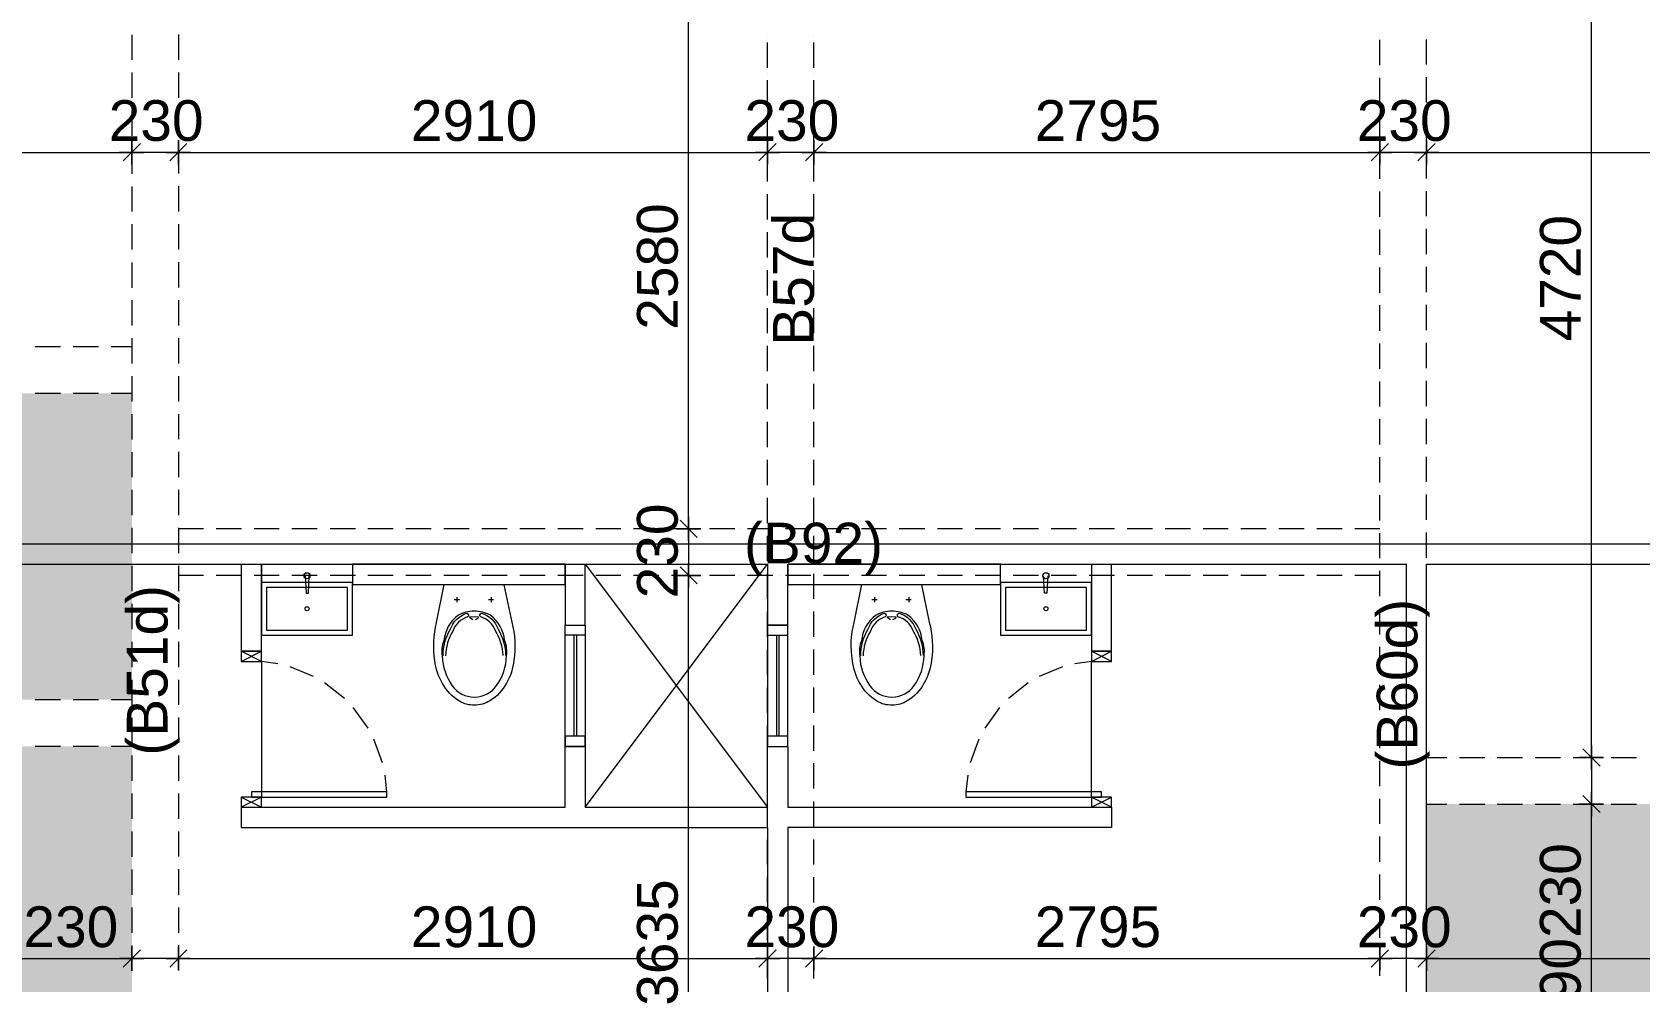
# Model space of a CAD drawing. Header units: millimetres. Extents: x -1303 to 98744, y -1303 to 90097.
# Drawn here: x 12321 to 20263, y 31234 to 35927 of the extents above; entities that cross this region are included whole.
import ezdxf

# ---------------------------------------------------------------- set-up
doc = ezdxf.new("R2010")
doc.units = ezdxf.units.MM
doc.layers.add('PDF_Geometry', color=7, linetype='Continuous')
doc.layers.add('PDF_Text', color=7, linetype='Continuous')
doc.layers.add('PDF_Solid Fills', color=192, linetype='Continuous', true_color=0xc2c0c0c0)
doc.styles.add('PDF ArialMT', font='arial.ttf')

msp = doc.modelspace()

# ---------------------------------------------------------------- hatches: boundary and pattern name
at = {"layer": 'PDF_Solid Fills', "true_color": 0x0000b2}
h = msp.add_hatch(color=33, dxfattribs=at)
h.paths.add_polyline_path([(22404.2843, 31942.72087), (22404.2843, 32112.74047), (19209.26177, 32112.74047), (19209.26177, 30922.67974), (22404.2843, 30922.67974), (22404.2843, 31642.7072), (21409.2932, 31642.7072), (21409.2932, 31942.72087)], flags=0)
h.paths.add_polyline_path([(11529.29261, 29607.70354), (11529.29261, 32397.68983), (12814.30857, 32397.68983), (12814.30857, 29607.70354)], flags=0)
h.paths.add_polyline_path([(12814.30857, 32627.71257), (12814.30857, 34142.75024), (8234.23832, 34142.75024), (8234.23832, 32627.71257)], flags=0)
h.paths.add_polyline_path([(12814.30857, 22167.74491), (12814.30857, 24957.72913), (11529.29261, 24957.72913), (11529.29261, 22167.74491)], flags=0)
h.paths.add_polyline_path([(8234.23832, 21937.72009), (8234.23832, 20422.68242), (12814.30857, 20422.68242), (12814.30857, 21937.72009)], flags=0)
h.paths.add_polyline_path([(21869.25605, 23642.75499), (21869.25605, 22452.69219), (19209.26177, 22452.69219), (19209.26177, 23642.75499)], flags=0)
h.paths.add_polyline_path([(23229.25373, 22452.69219), (23229.25373, 23642.75499), (25959.23687, 23642.75499), (25959.23687, 22452.69219)], flags=0)
h.paths.add_polyline_path([(32354.27376, 21952.6997), (32354.27376, 20422.68242), (36934.25928, 20422.68242), (36934.25928, 21952.6997)], flags=0)
h.paths.add_polyline_path([(33639.29074, 24957.72913), (33639.29074, 22182.72451), (32354.27376, 22182.72451), (32354.27376, 24957.72913)], flags=0)
h.paths.add_polyline_path([(26964.2984, 30922.67974), (26964.2984, 32112.74047), (30159.32092, 32112.74047), (30159.32092, 30922.67974)], flags=0)
h.paths.add_polyline_path([(28349.2614, 32342.68057), (28349.2614, 33242.7154), (27564.23691, 33242.7154), (27564.23691, 32342.68057)], flags=0)
h.paths.add_polyline_path([(40634.2682, 32627.71257), (40634.2682, 34142.75024), (36554.27309, 34142.75024), (36554.27309, 32627.71257)], flags=0)
h.paths.add_polyline_path([(36554.27309, 29607.70354), (36554.27309, 32397.68983), (37839.28802, 32397.68983), (37839.28802, 29607.70354)], flags=0)
h.paths.add_polyline_path([(41994.26382, 34142.75024), (41994.26382, 32627.71257), (46074.25892, 32627.71257), (46074.25892, 34142.75024)], flags=0)
h.paths.add_polyline_path([(46074.25892, 32397.68983), (46074.25892, 29607.70354), (44789.244, 29607.70354), (44789.244, 32397.68983)], flags=0)
h.paths.add_polyline_path([(45694.27273, 20422.68242), (45694.27273, 21952.6997), (50274.26033, 21952.6997), (50274.26033, 20422.68242)], flags=0)
h.paths.add_polyline_path([(48989.24127, 22182.72451), (48989.24127, 24957.72913), (50274.26033, 24957.72913), (50274.26033, 22182.72451)], flags=0)
h.paths.add_polyline_path([(52469.2958, 32112.74047), (52469.2958, 30922.67974), (55664.23361, 30922.67974), (55664.23361, 32112.74047)], flags=0)
h.paths.add_polyline_path([(55064.29717, 32342.68057), (55064.29717, 33242.7154), (54439.30655, 33242.7154), (54439.30655, 32342.68057)], flags=0)
h.paths.add_polyline_path([(63419.27024, 30922.67974), (63419.27024, 32112.74047), (60524.25933, 32112.74047), (60524.25933, 31222.69135), (60224.24978, 31222.69135), (60224.24978, 30922.67974)], flags=0)
h.paths.add_polyline_path([(60819.28118, 23642.75499), (60819.28118, 22452.69219), (63419.27024, 22452.69219), (63419.27024, 23642.75499)], flags=0)
h.paths.add_polyline_path([(56669.29721, 23642.75499), (56669.29721, 22452.69219), (59359.2507, 22452.69219), (59359.2507, 23642.75499)], flags=0)
h.paths.add_polyline_path([(71099.24354, 29607.70354), (71099.24354, 32397.68983), (69814.31126, 32397.68983), (69814.31126, 29607.70354)], flags=0)
h.paths.add_polyline_path([(71099.24354, 22167.74491), (71099.24354, 24957.72913), (69814.31126, 24957.72913), (69814.31126, 22167.74491)], flags=0)
h.paths.add_polyline_path([(69814.31126, 21937.72009), (69814.31126, 20422.68242), (74394.29472, 20422.68242), (74394.29472, 21937.72009)], flags=0)
h.paths.add_polyline_path([(69814.31126, 34142.75024), (69814.31126, 32627.71257), (74394.29472, 32627.71257), (74394.29472, 34142.75024)], flags=0)

# ---------------------------------------------------------------- linework, layer by layer
at = {"layer": 'PDF_Geometry', "color": 122, "lineweight": 0, "true_color": 0x00b88a}
for points in [[(20023.99135, 32382.45608), (20023.99135, 32362.14373), (20023.99135, 37042.16206), (20023.99135, 37022.6989)], [(15564.01004, 33512.25953), (15564.01004, 33491.94924), (15564.01004, 36032.53228), (15564.01004, 36012.22199)], [(8274.01384, 35332.64361), (8253.70251, 35332.64361), (12794.08196, 35332.64361), (12773.77168, 35332.64361)], [(13043.73936, 35332.64361), (12813.54719, 35332.64361)], [(13083.5159, 35332.64361), (13064.05068, 35332.64361), (15933.8411, 35332.64361), (15913.53081, 35332.64361)], [(16183.49849, 35332.64361), (15954.15242, 35332.64361)], [(16224.12113, 35332.64361), (16203.81085, 35332.64361), (18958.50518, 35332.64361), (18939.03995, 35332.64361)], [(19209.00763, 35332.64361), (18978.81546, 35332.64361)], [(19248.78314, 35332.64361), (19228.47286, 35332.64361), (22383.46574, 35332.64361), (22364.00051, 35332.64361)], [(15564.01004, 33472.48608), (15564.01004, 33242.29184)], [(15564.01004, 29647.22698), (15564.01004, 29626.91462), (15564.01004, 33221.98156), (15564.01004, 33202.51633)], [(20023.99135, 32342.68057), (20023.99135, 32112.48633)], [(20023.99135, 30962.37054), (20023.99135, 30942.06026), (20023.99135, 32092.17605), (20023.99135, 32072.71082)], [(19021.13028, 31392.28945), (18936.50065, 31306.8127), (19021.13028, 31391.44233)], [(18978.81546, 31289.88678), (18978.81546, 31409.21538), (18978.81546, 31289.04172)], [(11568.64559, 31349.12752), (11549.18037, 31349.12752), (12794.08196, 31349.12752), (12773.77168, 31349.12752)], [(13043.73936, 31349.12752), (12813.54719, 31349.12752)], [(13083.5159, 31349.12752), (13064.05068, 31349.12752), (15933.8411, 31349.12752), (15913.53081, 31349.12752)], [(16183.49849, 31349.12752), (15954.15242, 31349.12752)], [(16224.12113, 31349.12752), (16203.81085, 31349.12752), (18958.50518, 31349.12752), (18939.03995, 31349.12752)], [(19209.00763, 31349.12752), (18978.81546, 31349.12752)], [(19248.78314, 31349.12752), (19228.47286, 31349.12752), (22383.46574, 31349.12752), (22364.00051, 31349.12752)]]:
    msp.add_lwpolyline(points, dxfattribs=at)
at = {"layer": 'PDF_Geometry', "color": 157, "lineweight": 0, "true_color": 0x3f5f7f}
for points in [[(12813.54719, 35914.0508), (12813.54719, 35789.64359)], [(13043.73936, 35914.89792), (13043.73936, 35789.64359)], [(15954.15242, 35750.71314), (15954.15242, 35875.96747)], [(16183.49849, 35750.71314), (16183.49849, 35875.96747)], [(18978.81546, 35764.2547), (18978.81546, 35888.66191)], [(19209.00763, 35766.79607), (19209.00763, 35891.19914)], [(12813.54719, 35727.0185), (12813.54719, 35601.7683)], [(13043.73936, 35727.0185), (13043.73936, 35602.61129)], [(15954.15242, 35563.68497), (15954.15242, 35688.93516)], [(16183.49849, 35563.68497), (16183.49849, 35688.93516)], [(18978.81546, 35576.37941), (18978.81546, 35701.62961)], [(19209.00763, 35578.91665), (19209.00763, 35704.16685)], [(12813.54719, 35539.13907), (12813.54719, 35414.736)], [(13043.73936, 35539.98619), (13043.73936, 35414.736)], [(15954.15242, 35375.80555), (15954.15242, 35501.05574)], [(16183.49849, 35375.80555), (16183.49849, 35501.05574)], [(18978.81546, 35389.34712), (18978.81546, 35513.75019)], [(19209.00763, 35391.88435), (19209.00763, 35516.29156)], [(12813.54719, 35352.1109), (12813.54719, 35226.85657)], [(13043.73936, 35352.1109), (13043.73936, 35227.7037)], [(15954.15242, 35188.77324), (15954.15242, 35313.18045)], [(16183.49849, 35188.77324), (16183.49849, 35313.18045)], [(18978.81546, 35201.46769), (18978.81546, 35326.72201)], [(19209.00763, 35204.00906), (19209.00763, 35329.25925)], [(12813.54719, 35164.23148), (12813.54719, 35039.82428)], [(13043.73936, 35165.07861), (13043.73936, 35039.82428)], [(15954.15242, 35000.89795), (15954.15242, 35126.14815)], [(16183.49849, 35000.89795), (16183.49849, 35126.14815)], [(18978.81546, 35014.43539), (18978.81546, 35138.84259)], [(19209.00763, 35016.97676), (19209.00763, 35141.37983)], [(12813.54719, 34977.19918), (12813.54719, 34851.94899)], [(13043.73936, 34977.19918), (13043.73936, 34851.94899)], [(18978.81546, 34826.5601), (18978.81546, 34951.81029)], [(19209.00763, 34829.09733), (19209.00763, 34954.35166)], [(15954.15242, 34813.86566), (15954.15242, 34938.26873)], [(16183.49849, 34813.86566), (16183.49849, 34938.26873)], [(12813.54719, 34789.32389), (12813.54719, 34664.06956)], [(13043.73936, 34790.16688), (13043.73936, 34664.91669)], [(15954.15242, 34625.98623), (15954.15242, 34751.24056)], [(16183.49849, 34625.98623), (16183.49849, 34751.24056)], [(18978.81546, 34638.68067), (18978.81546, 34763.935)], [(19209.00763, 34641.22204), (19209.00763, 34766.47224)], [(12813.54719, 34602.29159), (12813.54719, 34477.03727)], [(13043.73936, 34602.29159), (13043.73936, 34477.03727)], [(15954.15242, 34438.95393), (15954.15242, 34563.36113)], [(16183.49849, 34438.95393), (16183.49849, 34563.36113)], [(18978.81546, 34451.64838), (18978.81546, 34576.9027)], [(19209.00763, 34454.18975), (19209.00763, 34579.43993)], [(12813.54719, 34414.41216), (12813.54719, 34289.16197)], [(13043.73936, 34414.41216), (13043.73936, 34290.00909)], [(18978.81546, 34263.77309), (18978.81546, 34389.02328)], [(19209.00763, 34266.31032), (19209.00763, 34391.56464)], [(12461.48815, 34372.09735), (12336.2359, 34372.09735)], [(12648.51942, 34372.09735), (12524.11428, 34372.09735)], [(12813.54719, 34372.09735), (12711.14555, 34372.09735)], [(15954.15242, 34251.07864), (15954.15242, 34376.32883)], [(16183.49849, 34251.07864), (16183.49849, 34376.32883)], [(12813.54719, 34226.53687), (12813.54719, 34102.12967)], [(13043.73936, 34227.37987), (13043.73936, 34102.12967)], [(15954.15242, 34063.19921), (15954.15242, 34188.45354)], [(16183.49849, 34063.19921), (16183.49849, 34188.45354)], [(18978.81546, 34076.74078), (18978.81546, 34201.14798)], [(19209.00763, 34079.27802), (19209.00763, 34203.68522)], [(12461.48815, 34141.90725), (12336.2359, 34141.90725)], [(12648.51942, 34141.90725), (12524.11428, 34141.90725)], [(12813.54719, 34141.90725), (12711.14555, 34141.90725)], [(12813.54719, 34039.50458), (12813.54719, 33914.25025)], [(13043.73936, 34039.50458), (13043.73936, 33915.09737)], [(15954.15242, 33876.16692), (15954.15242, 34001.42125)], [(16183.49849, 33876.16692), (16183.49849, 34001.42125)], [(18978.81546, 33888.86136), (18978.81546, 34014.11569)], [(19209.00763, 33891.40273), (19209.00763, 34016.65292)], [(12813.54719, 33851.62515), (12813.54719, 33727.22208)], [(13043.73936, 33852.47227), (13043.73936, 33727.22208)], [(15954.15242, 33688.29163), (15954.15242, 33813.54182)], [(16183.49849, 33688.29163), (16183.49849, 33813.54182)], [(18978.81546, 33701.83319), (18978.81546, 33826.23626)], [(19209.00763, 33704.37043), (19209.00763, 33828.77763)], [(12813.54719, 33664.59285), (12813.54719, 33539.34266)], [(13043.73936, 33664.59285), (13043.73936, 33540.18978)], [(15954.15242, 33501.25933), (15954.15242, 33625.66653)], [(16183.49849, 33501.25933), (16183.49849, 33625.66653)], [(18978.81546, 33513.95377), (18978.81546, 33639.20397)], [(19209.00763, 33516.49101), (19209.00763, 33641.74533)], [(12813.54719, 33476.71756), (12813.54719, 33352.31035)], [(13043.73936, 33477.56468), (13043.73936, 33352.31035)], [(13167.29944, 33472.48608), (13043.73936, 33472.48608)], [(13355.1768, 33472.48608), (13229.92454, 33472.48608)], [(13542.20807, 33472.48608), (13417.80293, 33472.48608)], [(13730.08646, 33472.48608), (13604.8342, 33472.48608)], [(13917.96381, 33472.48608), (13792.71155, 33472.48608)], [(14104.99508, 33472.48608), (13979.74386, 33472.48608)], [(14292.87347, 33472.48608), (14167.62121, 33472.48608)], [(14479.90473, 33472.48608), (14355.49857, 33472.48608)], [(14667.7821, 33472.48608), (14542.53087, 33472.48608)], [(14854.81336, 33472.48608), (14730.40823, 33472.48608)], [(15042.69175, 33472.48608), (14917.4395, 33472.48608)], [(15229.72302, 33472.48608), (15105.31788, 33472.48608)], [(15417.60038, 33472.48608), (15292.34915, 33472.48608)], [(15605.47876, 33472.48608), (15480.22651, 33472.48608)], [(15792.51003, 33472.48608), (15667.25777, 33472.48608)], [(15980.38739, 33472.48608), (15855.13616, 33472.48608)], [(15954.15242, 33313.38197), (15954.15242, 33438.63423)], [(16167.41969, 33472.48608), (16043.01456, 33472.48608)], [(16183.49849, 33313.38197), (16183.49849, 33438.63423)], [(16355.29705, 33472.48608), (16230.04479, 33472.48608)], [(16542.32935, 33472.48608), (16417.92214, 33472.48608)], [(16730.20671, 33472.48608), (16604.95445, 33472.48608)], [(16917.23694, 33472.48608), (16792.8318, 33472.48608)], [(17105.11637, 33472.48608), (16979.86411, 33472.48608)], [(17292.99372, 33472.48608), (17167.74146, 33472.48608)], [(17480.02395, 33472.48608), (17354.77376, 33472.48608)], [(17667.90338, 33472.48608), (17542.65112, 33472.48608)], [(17854.93361, 33472.48608), (17729.68135, 33472.48608)], [(18042.81097, 33472.48608), (17917.56078, 33472.48608)], [(18229.84327, 33472.48608), (18105.43813, 33472.48608)], [(18417.72063, 33472.48608), (18292.46836, 33472.48608)], [(18604.75293, 33472.48608), (18480.34779, 33472.48608)], [(18792.63028, 33472.48608), (18667.37802, 33472.48608)], [(18978.81546, 33472.48608), (18855.25538, 33472.48608)], [(18978.81546, 33326.92147), (18978.81546, 33451.32868)], [(19209.00763, 33329.46077), (19209.00763, 33453.86591)], [(12813.54719, 33289.68526), (12813.54719, 33164.433)], [(13043.73936, 33289.68526), (13043.73936, 33164.433)], [(13167.29944, 33242.29184), (13043.73936, 33242.29184)], [(13355.1768, 33242.29184), (13229.92454, 33242.29184)], [(13542.20807, 33242.29184), (13417.80293, 33242.29184)], [(13730.08646, 33242.29184), (13604.8342, 33242.29184)], [(13917.96381, 33242.29184), (13792.71155, 33242.29184)], [(14104.99508, 33242.29184), (13979.74386, 33242.29184)], [(14292.87347, 33242.29184), (14167.62121, 33242.29184)], [(14479.90473, 33242.29184), (14355.49857, 33242.29184)], [(14667.7821, 33242.29184), (14542.53087, 33242.29184)], [(14854.81336, 33242.29184), (14730.40823, 33242.29184)], [(15042.69175, 33242.29184), (14917.4395, 33242.29184)], [(15229.72302, 33242.29184), (15105.31788, 33242.29184)], [(15417.60038, 33242.29184), (15292.34915, 33242.29184)], [(15605.47876, 33242.29184), (15480.22651, 33242.29184)], [(15792.51003, 33242.29184), (15667.25777, 33242.29184)], [(15980.38739, 33242.29184), (15855.13616, 33242.29184)], [(15954.15242, 33126.34967), (15954.15242, 33250.7548)], [(16167.41969, 33242.29184), (16043.01456, 33242.29184)], [(16183.49849, 33126.34967), (16183.49849, 33250.7548)], [(16355.29705, 33242.29184), (16230.04479, 33242.29184)], [(16542.32935, 33242.29184), (16417.92214, 33242.29184)], [(16730.20671, 33242.29184), (16604.95445, 33242.29184)], [(16917.23694, 33242.29184), (16792.8318, 33242.29184)], [(17105.11637, 33242.29184), (16979.86411, 33242.29184)], [(17292.99372, 33242.29184), (17167.74146, 33242.29184)], [(17480.02395, 33242.29184), (17354.77376, 33242.29184)], [(17667.90338, 33242.29184), (17542.65112, 33242.29184)], [(17854.93361, 33242.29184), (17729.68135, 33242.29184)], [(18042.81097, 33242.29184), (17917.56078, 33242.29184)], [(18229.84327, 33242.29184), (18105.43813, 33242.29184)], [(18417.72063, 33242.29184), (18292.46836, 33242.29184)], [(18604.75293, 33242.29184), (18480.34779, 33242.29184)], [(18792.63028, 33242.29184), (18667.37802, 33242.29184)], [(18978.81546, 33242.29184), (18855.25538, 33242.29184)], [(18978.81546, 33139.04411), (18978.81546, 33264.29637)], [(19209.00763, 33141.58341), (19209.00763, 33266.83568)], [(12813.54719, 33101.8079), (12813.54719, 32976.55564)], [(13043.73936, 33102.65296), (13043.73936, 32977.40277)], [(15954.15242, 32938.47231), (15954.15242, 33063.72457)], [(16183.49849, 32938.47231), (16183.49849, 33063.72457)], [(18978.81546, 32951.16675), (18978.81546, 33076.41902)], [(19209.00763, 32953.70606), (19209.00763, 33078.95832)], [(12813.54719, 32914.7756), (12813.54719, 32789.52334)], [(13043.73936, 32914.7756), (13043.73936, 32789.52334)], [(18978.81546, 32764.13445), (18978.81546, 32889.38671)], [(19209.00763, 32766.67375), (19209.00763, 32891.92602)], [(15954.15242, 32751.44001), (15954.15242, 32875.84722)], [(16183.49849, 32751.44001), (16183.49849, 32875.84722)], [(12813.54719, 32726.89825), (12813.54719, 32601.64598)], [(13043.73936, 32726.89825), (13043.73936, 32602.49311)], [(15954.15242, 32563.56265), (15954.15242, 32688.81491)], [(16183.49849, 32563.56265), (16183.49849, 32688.81491)], [(18978.81546, 32576.2571), (18978.81546, 32701.50936)], [(19209.00763, 32578.7964), (19209.00763, 32704.04866)], [(12461.48815, 32627.03487), (12336.2359, 32627.03487)], [(12648.51942, 32627.03487), (12524.11428, 32627.03487)], [(12813.54719, 32627.03487), (12711.14555, 32627.03487)], [(12813.54719, 32539.02089), (12813.54719, 32414.61575)], [(13043.73936, 32539.86594), (13043.73936, 32414.61575)], [(15954.15242, 32375.6853), (15954.15242, 32500.93756)], [(16183.49849, 32375.6853), (16183.49849, 32500.93756)], [(18978.81546, 32389.22687), (18978.81546, 32513.632)], [(19209.00763, 32391.7641), (19209.00763, 32516.17131)], [(12461.48815, 32397.68983), (12336.2359, 32397.68983)], [(12648.51942, 32397.68983), (12524.11428, 32397.68983)], [(12813.54719, 32397.68983), (12711.14555, 32397.68983)], [(12813.54719, 32351.98859), (12813.54719, 32226.73632)], [(13043.73936, 32351.98859), (13043.73936, 32227.58345)], [(18978.81546, 32201.34744), (18978.81546, 32326.5997)], [(19209.00763, 32342.68057), (19308.871, 32342.68057)], [(19209.00763, 32203.88674), (19209.00763, 32329.139)], [(19371.4961, 32342.68057), (19496.74836, 32342.68057)], [(19558.5284, 32342.68057), (19683.78066, 32342.68057)], [(19746.40576, 32342.68057), (19871.65802, 32342.68057)], [(19933.43806, 32342.68057), (20058.69032, 32342.68057)], [(20121.31542, 32342.68057), (20246.56768, 32342.68057)], [(15954.15242, 32188.65299), (15954.15242, 32313.90525)], [(16183.49849, 32188.65299), (16183.49849, 32313.90525)], [(12813.54719, 32164.11123), (12813.54719, 32039.70609)], [(13043.73936, 32164.95836), (13043.73936, 32039.70609)], [(15954.15242, 32000.77564), (15954.15242, 32126.0279)], [(16183.49849, 32000.77564), (16183.49849, 32126.0279)], [(18978.81546, 32014.31721), (18978.81546, 32138.72234)], [(19209.00763, 32016.85651), (19209.00763, 32141.26165)], [(19209.00763, 32112.48633), (19308.871, 32112.48633)], [(19371.4961, 32112.48633), (19496.74836, 32112.48633)], [(19558.5284, 32112.48633), (19683.78066, 32112.48633)], [(19746.40576, 32112.48633), (19871.65802, 32112.48633)], [(19933.43806, 32112.48633), (20058.69032, 32112.48633)], [(20121.31542, 32112.48633), (20246.56768, 32112.48633)], [(12813.54719, 31977.07893), (12813.54719, 31851.82874)], [(13043.73936, 31977.07893), (13043.73936, 31852.67379)], [(15954.15242, 31813.74541), (15954.15242, 31938.15054)], [(16183.49849, 31813.74541), (16183.49849, 31938.15054)], [(18978.81546, 31826.43985), (18978.81546, 31951.69004)], [(19209.00763, 31828.97708), (19209.00763, 31954.22934)], [(12813.54719, 31789.20157), (12813.54719, 31664.79644)], [(13043.73936, 31790.0487), (13043.73936, 31664.79644)], [(19209.00763, 31641.94685), (19209.00763, 31766.35199)], [(15954.15242, 31625.86598), (15954.15242, 31751.11824)], [(16183.49849, 31625.86598), (16183.49849, 31751.11824)], [(18978.81546, 31639.40755), (18978.81546, 31763.81268)], [(12813.54719, 31602.17134), (12813.54719, 31476.91908)], [(13043.73936, 31602.17134), (13043.73936, 31476.91908)], [(15954.15242, 31438.83575), (15954.15242, 31563.24088)], [(16183.49849, 31438.83575), (16183.49849, 31563.24088)], [(18978.81546, 31451.53019), (18978.81546, 31576.78245)], [(19209.00763, 31454.0695), (19209.00763, 31579.31968)], [(12813.54719, 31414.29191), (12813.54719, 31289.04172)], [(13043.73936, 31415.13904), (13043.73936, 31289.88678)], [(15954.15242, 31250.95839), (15954.15242, 31376.20858)], [(16183.49849, 31250.95839), (16183.49849, 31376.20858)], [(18978.81546, 31263.65284), (18978.81546, 31388.90302)], [(19209.00763, 31266.19007), (19209.00763, 31391.44233)]]:
    msp.add_lwpolyline(points, dxfattribs=at)
at = {"layer": 'PDF_Geometry', "lineweight": 0}
for points in [[(12813.54719, 35911.50943), (12813.54719, 35911.50943)], [(12813.54719, 35911.50943), (12813.54719, 35911.50943)], [(13043.73936, 35911.50943), (13043.73936, 35911.50943)], [(13043.73936, 35911.50943), (13043.73936, 35911.50943)], [(15954.15242, 35911.50943), (15954.15242, 35911.50943)], [(15954.15242, 35911.50943), (15954.15242, 35911.50943)], [(16183.49849, 35911.50943), (16183.49849, 35911.50943)], [(16183.49849, 35911.50943), (16183.49849, 35911.50943)], [(18978.81546, 35911.50943), (18978.81546, 35911.50943)], [(18978.81546, 35911.50943), (18978.81546, 35911.50943)], [(19209.00763, 35911.50943), (19209.00763, 35911.50943)], [(19209.00763, 35911.50943), (19209.00763, 35911.50943)], [(12813.54719, 35848.88433), (12813.54719, 35848.88433)], [(12813.54719, 35848.88433), (12813.54719, 35848.88433)], [(13043.73936, 35848.88433), (13043.73936, 35848.88433)], [(13043.73936, 35848.88433), (13043.73936, 35848.88433)], [(15954.15242, 35848.88433), (15954.15242, 35848.88433)], [(15954.15242, 35848.88433), (15954.15242, 35848.88433)], [(16183.49849, 35848.88433), (16183.49849, 35848.88433)], [(16183.49849, 35848.88433), (16183.49849, 35848.88433)], [(18978.81546, 35848.88433), (18978.81546, 35848.88433)], [(18978.81546, 35848.88433), (18978.81546, 35848.88433)], [(19209.00763, 35848.88433), (19209.00763, 35848.88433)], [(19209.00763, 35848.88433), (19209.00763, 35848.88433)], [(12813.54719, 35786.25923), (12813.54719, 35786.25923)], [(12813.54719, 35786.25923), (12813.54719, 35786.25923)], [(13043.73936, 35786.25923), (13043.73936, 35786.25923)], [(13043.73936, 35786.25923), (13043.73936, 35786.25923)], [(15954.15242, 35786.25923), (15954.15242, 35786.25923)], [(15954.15242, 35786.25923), (15954.15242, 35786.25923)], [(16183.49849, 35786.25923), (16183.49849, 35786.25923)], [(16183.49849, 35786.25923), (16183.49849, 35786.25923)], [(18978.81546, 35786.25923), (18978.81546, 35786.25923)], [(18978.81546, 35786.25923), (18978.81546, 35786.25923)], [(19209.00763, 35786.25923), (19209.00763, 35786.25923)], [(19209.00763, 35786.25923), (19209.00763, 35786.25923)], [(12813.54719, 35723.63414), (12813.54719, 35723.63414)], [(12813.54719, 35723.63414), (12813.54719, 35723.63414)], [(12813.54719, 35661.00904), (12813.54719, 35661.00904)], [(12813.54719, 35661.00904), (12813.54719, 35661.00904)], [(13043.73936, 35723.63414), (13043.73936, 35723.63414)], [(13043.73936, 35723.63414), (13043.73936, 35723.63414)], [(13043.73936, 35661.00904), (13043.73936, 35661.00904)], [(13043.73936, 35661.00904), (13043.73936, 35661.00904)], [(15954.15242, 35723.63414), (15954.15242, 35723.63414)], [(15954.15242, 35723.63414), (15954.15242, 35723.63414)], [(15954.15242, 35661.00904), (15954.15242, 35661.00904)], [(15954.15242, 35661.00904), (15954.15242, 35661.00904)], [(16183.49849, 35723.63414), (16183.49849, 35723.63414)], [(16183.49849, 35723.63414), (16183.49849, 35723.63414)], [(16183.49849, 35661.00904), (16183.49849, 35661.00904)], [(16183.49849, 35661.00904), (16183.49849, 35661.00904)], [(18978.81546, 35723.63414), (18978.81546, 35723.63414)], [(18978.81546, 35723.63414), (18978.81546, 35723.63414)], [(18978.81546, 35661.00904), (18978.81546, 35661.00904)], [(18978.81546, 35661.00904), (18978.81546, 35661.00904)], [(19209.00763, 35723.63414), (19209.00763, 35723.63414)], [(19209.00763, 35723.63414), (19209.00763, 35723.63414)], [(19209.00763, 35661.00904), (19209.00763, 35661.00904)], [(19209.00763, 35661.00904), (19209.00763, 35661.00904)], [(12813.54719, 35599.22693), (12813.54719, 35599.22693)], [(12813.54719, 35599.22693), (12813.54719, 35599.22693)], [(13043.73936, 35599.22693), (13043.73936, 35599.22693)], [(13043.73936, 35599.22693), (13043.73936, 35599.22693)], [(15954.15242, 35599.22693), (15954.15242, 35599.22693)], [(15954.15242, 35599.22693), (15954.15242, 35599.22693)], [(16183.49849, 35599.22693), (16183.49849, 35599.22693)], [(16183.49849, 35599.22693), (16183.49849, 35599.22693)], [(18978.81546, 35599.22693), (18978.81546, 35599.22693)], [(18978.81546, 35599.22693), (18978.81546, 35599.22693)], [(19209.00763, 35599.22693), (19209.00763, 35599.22693)], [(19209.00763, 35599.22693), (19209.00763, 35599.22693)], [(12813.54719, 35536.60184), (12813.54719, 35536.60184)], [(12813.54719, 35536.60184), (12813.54719, 35536.60184)], [(13043.73936, 35536.60184), (13043.73936, 35536.60184)], [(13043.73936, 35536.60184), (13043.73936, 35536.60184)], [(15954.15242, 35536.60184), (15954.15242, 35536.60184)], [(15954.15242, 35536.60184), (15954.15242, 35536.60184)], [(16183.49849, 35536.60184), (16183.49849, 35536.60184)], [(16183.49849, 35536.60184), (16183.49849, 35536.60184)], [(18978.81546, 35536.60184), (18978.81546, 35536.60184)], [(18978.81546, 35536.60184), (18978.81546, 35536.60184)], [(19209.00763, 35536.60184), (19209.00763, 35536.60184)], [(19209.00763, 35536.60184), (19209.00763, 35536.60184)], [(12813.54719, 35473.97674), (12813.54719, 35473.97674)], [(12813.54719, 35473.97674), (12813.54719, 35473.97674)], [(13043.73936, 35473.97674), (13043.73936, 35473.97674)], [(13043.73936, 35473.97674), (13043.73936, 35473.97674)], [(15954.15242, 35473.97674), (15954.15242, 35473.97674)], [(15954.15242, 35473.97674), (15954.15242, 35473.97674)], [(16183.49849, 35473.97674), (16183.49849, 35473.97674)], [(16183.49849, 35473.97674), (16183.49849, 35473.97674)], [(18978.81546, 35473.97674), (18978.81546, 35473.97674)], [(18978.81546, 35473.97674), (18978.81546, 35473.97674)], [(19209.00763, 35473.97674), (19209.00763, 35473.97674)], [(19209.00763, 35473.97674), (19209.00763, 35473.97674)], [(12813.54719, 35411.35164), (12813.54719, 35411.35164)], [(12813.54719, 35411.35164), (12813.54719, 35411.35164)], [(13043.73936, 35411.35164), (13043.73936, 35411.35164)], [(13043.73936, 35411.35164), (13043.73936, 35411.35164)], [(15954.15242, 35411.35164), (15954.15242, 35411.35164)], [(15954.15242, 35411.35164), (15954.15242, 35411.35164)], [(16183.49849, 35411.35164), (16183.49849, 35411.35164)], [(16183.49849, 35411.35164), (16183.49849, 35411.35164)], [(18978.81546, 35411.35164), (18978.81546, 35411.35164)], [(18978.81546, 35411.35164), (18978.81546, 35411.35164)], [(19209.00763, 35411.35164), (19209.00763, 35411.35164)], [(19209.00763, 35411.35164), (19209.00763, 35411.35164)], [(12813.54719, 35332.64361), (12813.54719, 35332.64361)], [(12813.54719, 35332.64361), (12813.54719, 35332.64361)], [(13043.73936, 35332.64361), (13043.73936, 35332.64361)], [(13043.73936, 35332.64361), (13043.73936, 35332.64361)], [(15954.15242, 35332.64361), (15954.15242, 35332.64361)], [(15954.15242, 35332.64361), (15954.15242, 35332.64361)], [(16183.49849, 35332.64361), (16183.49849, 35332.64361)], [(16183.49849, 35332.64361), (16183.49849, 35332.64361)], [(18978.81546, 35332.64361), (18978.81546, 35332.64361)], [(18978.81546, 35332.64361), (18978.81546, 35332.64361)], [(19209.00763, 35332.64361), (19209.00763, 35332.64361)], [(19209.00763, 35332.64361), (19209.00763, 35332.64361)], [(15564.01004, 33472.48608), (15564.01004, 33472.48608)], [(15564.01004, 33472.48608), (15564.01004, 33472.48608)], [(15633.40592, 33472.48608), (15633.40592, 33472.48608)], [(15633.40592, 33472.48608), (15633.40592, 33472.48608)], [(15696.03206, 33472.48608), (15696.03206, 33472.48608)], [(15696.03206, 33472.48608), (15696.03206, 33472.48608)], [(15758.65818, 33472.48608), (15758.65818, 33472.48608)], [(15758.65818, 33472.48608), (15758.65818, 33472.48608)], [(15821.28431, 33472.48608), (15821.28431, 33472.48608)], [(15821.28431, 33472.48608), (15821.28431, 33472.48608)], [(15883.91045, 33472.48608), (15883.91045, 33472.48608)], [(15883.91045, 33472.48608), (15883.91045, 33472.48608)], [(15954.15242, 33472.48608), (15954.15242, 33472.48608)], [(15954.15242, 33472.48608), (15954.15242, 33472.48608)], [(15564.01004, 33242.29184), (15564.01004, 33242.29184)], [(15564.01004, 33242.29184), (15564.01004, 33242.29184)], [(15630.86765, 33242.29184), (15630.86765, 33242.29184)], [(15630.86765, 33242.29184), (15630.86765, 33242.29184)], [(15693.49379, 33242.29184), (15693.49379, 33242.29184)], [(15693.49379, 33242.29184), (15693.49379, 33242.29184)], [(15756.11888, 33242.29184), (15756.11888, 33242.29184)], [(15756.11888, 33242.29184), (15756.11888, 33242.29184)], [(15818.74502, 33242.29184), (15818.74502, 33242.29184)], [(15818.74502, 33242.29184), (15818.74502, 33242.29184)], [(15881.37114, 33242.29184), (15881.37114, 33242.29184)], [(15881.37114, 33242.29184), (15881.37114, 33242.29184)], [(15943.99727, 33242.29184), (15943.99727, 33242.29184)], [(15943.99727, 33242.29184), (15943.99727, 33242.29184)], [(16011.70097, 33242.29184), (16011.70097, 33242.29184)], [(16011.70097, 33242.29184), (16011.70097, 33242.29184)], [(19209.00763, 32342.68057), (19209.00763, 32342.68057)], [(19209.00763, 32342.68057), (19209.00763, 32342.68057)], [(19272.47985, 32342.68057), (19272.47985, 32342.68057)], [(19272.47985, 32342.68057), (19272.47985, 32342.68057)], [(19335.10702, 32342.68057), (19335.10702, 32342.68057)], [(19335.10702, 32342.68057), (19335.10702, 32342.68057)], [(19397.73211, 32342.68057), (19397.73211, 32342.68057)], [(19397.73211, 32342.68057), (19397.73211, 32342.68057)], [(19460.35721, 32342.68057), (19460.35721, 32342.68057)], [(19460.35721, 32342.68057), (19460.35721, 32342.68057)], [(19522.98437, 32342.68057), (19522.98437, 32342.68057)], [(19522.98437, 32342.68057), (19522.98437, 32342.68057)], [(19584.76442, 32342.68057), (19584.76442, 32342.68057)], [(19584.76442, 32342.68057), (19584.76442, 32342.68057)], [(19647.38951, 32342.68057), (19647.38951, 32342.68057)], [(19647.38951, 32342.68057), (19647.38951, 32342.68057)], [(19710.0146, 32342.68057), (19710.0146, 32342.68057)], [(19710.0146, 32342.68057), (19710.0146, 32342.68057)], [(19772.64177, 32342.68057), (19772.64177, 32342.68057)], [(19772.64177, 32342.68057), (19772.64177, 32342.68057)], [(19835.26687, 32342.68057), (19835.26687, 32342.68057)], [(19835.26687, 32342.68057), (19835.26687, 32342.68057)], [(19897.89403, 32342.68057), (19897.89403, 32342.68057)], [(19897.89403, 32342.68057), (19897.89403, 32342.68057)], [(19960.51913, 32342.68057), (19960.51913, 32342.68057)], [(19960.51913, 32342.68057), (19960.51913, 32342.68057)], [(20023.99135, 32342.68057), (20023.99135, 32342.68057)], [(20023.99135, 32342.68057), (20023.99135, 32342.68057)], [(19209.00763, 32112.48633), (19209.00763, 32112.48633)], [(19209.00763, 32112.48633), (19209.00763, 32112.48633)], [(19272.47985, 32112.48633), (19272.47985, 32112.48633)], [(19272.47985, 32112.48633), (19272.47985, 32112.48633)], [(19335.10702, 32112.48633), (19335.10702, 32112.48633)], [(19335.10702, 32112.48633), (19335.10702, 32112.48633)], [(19397.73211, 32112.48633), (19397.73211, 32112.48633)], [(19397.73211, 32112.48633), (19397.73211, 32112.48633)], [(19460.35721, 32112.48633), (19460.35721, 32112.48633)], [(19460.35721, 32112.48633), (19460.35721, 32112.48633)], [(19522.98437, 32112.48633), (19522.98437, 32112.48633)], [(19522.98437, 32112.48633), (19522.98437, 32112.48633)], [(19584.76442, 32112.48633), (19584.76442, 32112.48633)], [(19584.76442, 32112.48633), (19584.76442, 32112.48633)], [(19647.38951, 32112.48633), (19647.38951, 32112.48633)], [(19647.38951, 32112.48633), (19647.38951, 32112.48633)], [(19710.0146, 32112.48633), (19710.0146, 32112.48633)], [(19710.0146, 32112.48633), (19710.0146, 32112.48633)], [(19772.64177, 32112.48633), (19772.64177, 32112.48633)], [(19772.64177, 32112.48633), (19772.64177, 32112.48633)], [(19835.26687, 32112.48633), (19835.26687, 32112.48633)], [(19835.26687, 32112.48633), (19835.26687, 32112.48633)], [(19897.89403, 32112.48633), (19897.89403, 32112.48633)], [(19897.89403, 32112.48633), (19897.89403, 32112.48633)], [(19960.51913, 32112.48633), (19960.51913, 32112.48633)], [(19960.51913, 32112.48633), (19960.51913, 32112.48633)], [(20023.99135, 32112.48633), (20023.99135, 32112.48633)], [(20023.99135, 32112.48633), (20023.99135, 32112.48633)], [(12813.54719, 31773.96782), (12813.54719, 31773.96782)], [(12813.54719, 31773.96782), (12813.54719, 31773.96782)], [(13043.73936, 31727.42153), (13043.73936, 31727.42153)], [(13043.73936, 31727.42153), (13043.73936, 31727.42153)], [(15954.15242, 31727.42153), (15954.15242, 31727.42153)], [(15954.15242, 31727.42153), (15954.15242, 31727.42153)], [(16183.49849, 31727.42153), (16183.49849, 31727.42153)], [(16183.49849, 31727.42153), (16183.49849, 31727.42153)], [(18978.81546, 31727.42153), (18978.81546, 31727.42153)], [(18978.81546, 31727.42153), (18978.81546, 31727.42153)], [(19209.00763, 31726.57648), (19209.00763, 31726.57648)], [(19209.00763, 31726.57648), (19209.00763, 31726.57648)], [(12813.54719, 31686.80097), (12813.54719, 31686.80097)], [(12813.54719, 31686.80097), (12813.54719, 31686.80097)], [(12813.54719, 31624.1738), (12813.54719, 31624.1738)], [(12813.54719, 31624.1738), (12813.54719, 31624.1738)], [(13043.73936, 31663.10426), (13043.73936, 31663.10426)], [(13043.73936, 31663.10426), (13043.73936, 31663.10426)], [(15954.15242, 31663.10426), (15954.15242, 31663.10426)], [(15954.15242, 31663.10426), (15954.15242, 31663.10426)], [(16183.49849, 31663.10426), (16183.49849, 31663.10426)], [(16183.49849, 31663.10426), (16183.49849, 31663.10426)], [(18978.81546, 31663.10426), (18978.81546, 31663.10426)], [(18978.81546, 31663.10426), (18978.81546, 31663.10426)], [(19209.00763, 31663.10426), (19209.00763, 31663.10426)], [(19209.00763, 31663.10426), (19209.00763, 31663.10426)], [(12813.54719, 31561.54871), (12813.54719, 31561.54871)], [(12813.54719, 31561.54871), (12813.54719, 31561.54871)], [(13043.73936, 31600.47709), (13043.73936, 31600.47709)], [(13043.73936, 31600.47709), (13043.73936, 31600.47709)], [(13043.73936, 31538.69912), (13043.73936, 31538.69912)], [(13043.73936, 31538.69912), (13043.73936, 31538.69912)], [(15954.15242, 31600.47709), (15954.15242, 31600.47709)], [(15954.15242, 31600.47709), (15954.15242, 31600.47709)], [(15954.15242, 31538.69912), (15954.15242, 31538.69912)], [(15954.15242, 31538.69912), (15954.15242, 31538.69912)], [(16183.49849, 31600.47709), (16183.49849, 31600.47709)], [(16183.49849, 31600.47709), (16183.49849, 31600.47709)], [(16183.49849, 31538.69912), (16183.49849, 31538.69912)], [(16183.49849, 31538.69912), (16183.49849, 31538.69912)], [(18978.81546, 31600.47709), (18978.81546, 31600.47709)], [(18978.81546, 31600.47709), (18978.81546, 31600.47709)], [(18978.81546, 31538.69912), (18978.81546, 31538.69912)], [(18978.81546, 31537.852), (18978.81546, 31537.852)], [(19209.00763, 31600.47709), (19209.00763, 31600.47709)], [(19209.00763, 31600.47709), (19209.00763, 31600.47709)], [(19209.00763, 31537.852), (19209.00763, 31537.852)], [(19209.00763, 31537.852), (19209.00763, 31537.852)], [(12813.54719, 31498.92154), (12813.54719, 31498.92154)], [(12813.54719, 31498.92154), (12813.54719, 31498.92154)], [(13043.73936, 31476.07195), (13043.73936, 31476.07195)], [(13043.73936, 31476.07195), (13043.73936, 31476.07195)], [(15954.15242, 31476.07195), (15954.15242, 31476.07195)], [(15954.15242, 31476.07195), (15954.15242, 31476.07195)], [(16183.49849, 31476.07195), (16183.49849, 31476.07195)], [(16183.49849, 31476.07195), (16183.49849, 31476.07195)], [(18978.81546, 31476.07195), (18978.81546, 31476.07195)], [(18978.81546, 31475.2269), (18978.81546, 31475.2269)], [(19209.00763, 31475.2269), (19209.00763, 31475.2269)], [(19209.00763, 31475.2269), (19209.00763, 31475.2269)], [(12813.54719, 31436.29645), (12813.54719, 31436.29645)], [(12813.54719, 31436.29645), (12813.54719, 31436.29645)], [(13043.73936, 31413.44686), (13043.73936, 31413.44686)], [(13043.73936, 31413.44686), (13043.73936, 31413.44686)], [(15954.15242, 31413.44686), (15954.15242, 31413.44686)], [(15954.15242, 31413.44686), (15954.15242, 31413.44686)], [(16183.49849, 31413.44686), (16183.49849, 31413.44686)], [(16183.49849, 31413.44686), (16183.49849, 31413.44686)], [(18978.81546, 31413.44686), (18978.81546, 31413.44686)], [(18978.81546, 31413.44686), (18978.81546, 31413.44686)], [(19209.00763, 31412.59973), (19209.00763, 31412.59973)], [(19209.00763, 31412.59973), (19209.00763, 31412.59973)], [(12813.54719, 31349.12752), (12813.54719, 31349.12752)], [(12813.54719, 31349.12752), (12813.54719, 31349.12752)], [(13043.73936, 31349.12752), (13043.73936, 31349.12752)], [(13043.73936, 31349.12752), (13043.73936, 31349.12752)], [(15954.15242, 31349.12752), (15954.15242, 31349.12752)], [(15954.15242, 31349.12752), (15954.15242, 31349.12752)], [(16183.49849, 31349.12752), (16183.49849, 31349.12752)], [(16183.49849, 31349.12752), (16183.49849, 31349.12752)], [(18978.81546, 31349.12752), (18978.81546, 31349.12752)], [(18978.81546, 31349.12752), (18978.81546, 31349.12752)], [(19209.00763, 31349.12752), (19209.00763, 31349.12752)], [(19209.00763, 31349.12752), (19209.00763, 31349.12752)]]:
    msp.add_lwpolyline(points, dxfattribs=at)
at = {"layer": 'PDF_Geometry', "color": 9, "lineweight": 0, "true_color": 0xc0c0c0}
for points in [[(21234.195, 35577.22241), (21334.05838, 35527.29175), (21234.195, 35527.29175), (21234.195, 33397.16654), (7404.0219, 33397.16654), (7404.0219, 33197.4398), (7453.95255, 33197.4398), (7453.95255, 33147.50707), (7404.0219, 33147.50707), (7404.0219, 32946.93527), (7553.81592, 32946.93527), (7553.81592, 33297.3011), (7580.89699, 33205.90276)], [(8103.90849, 33297.3011), (15954.15242, 33297.3011), (15954.15242, 32996.86592), (16054.01475, 32996.86592), (16054.01475, 33297.3011), (19109.14426, 33297.3011), (19109.14426, 18282.31322), (19209.00763, 18282.31322), (19209.00763, 33297.3011), (21559.17194, 33297.3011), (21559.17194, 33397.16654), (21334.05838, 33397.16654), (21334.05838, 34297.62494), (21559.17194, 34297.62494), (21559.17194, 34397.48624), (21334.05838, 34397.48624), (21334.05838, 35527.29175)], [(13353.48462, 33297.3011), (13353.48462, 32867.38425), (13454.19305, 32867.38425), (13454.19305, 33297.3011), (13903.57719, 33297.3011), (13903.57719, 33207.59494)], [(13454.19305, 33297.3011), (13454.19305, 33207.59494)], [(14953.83064, 33297.3011), (14953.83064, 32996.86592), (15053.69298, 32996.86592), (15053.69298, 33297.3011), (15954.15242, 32097.25466)], [(15053.69298, 32097.25466), (15954.15242, 33297.3011)], [(17104.26924, 33207.59494), (17104.26924, 33297.3011), (17553.65339, 33297.3011), (17553.65339, 32867.38425), (17653.51469, 32867.38425), (17653.51469, 33297.3011)], [(17553.65339, 33297.3011), (17553.65339, 33207.59494)], [(13669.99859, 33240.59966), (13674.23008, 33155.12498), (13686.07843, 33155.12498), (13690.30992, 33240.59966)], [(17337.84784, 33240.59966), (17333.61636, 33155.12498), (17321.76697, 33155.12498), (17317.53548, 33240.59966)], [(14432.51236, 33122.11819), (14406.27634, 33122.11819)], [(14419.81791, 33134.81263), (14419.81791, 33109.42374)], [(14575.53559, 33122.96531), (14600.92448, 33122.96531)], [(14588.23004, 33135.65975), (14588.23004, 33109.42374)], [(16494.93593, 33122.11819), (16469.54704, 33122.11819)], [(16482.24149, 33134.81263), (16482.24149, 33109.42374)], [(16637.95917, 33122.96531), (16664.19518, 33122.96531)], [(16651.50074, 33135.65975), (16651.50074, 33109.42374)], [(14511.21729, 33023.94906), (14524.75782, 33030.71777), (14526.45103, 33035.79638), (14504.44754, 33038.33568), (14482.44301, 33035.79638), (14497.67675, 33023.94906)], [(14504.44754, 33065.41675), (14504.44754, 33065.41675)], [(14504.44754, 33065.41675), (14504.44754, 33065.41675)], [(14504.44754, 33038.33568), (14504.44754, 33038.33568)], [(16573.6419, 33023.94906), (16587.1814, 33030.71777), (16588.87565, 33035.79638), (16566.87111, 33038.33568), (16544.86658, 33035.79638), (16560.94746, 33023.94906)], [(16566.87111, 33065.41675), (16566.87111, 33065.41675)], [(16566.87111, 33065.41675), (16566.87111, 33065.41675)], [(16566.87111, 33038.33568), (16566.87111, 33038.33568)], [(14997.83764, 32946.93527), (14997.83764, 32447.62048)], [(15009.68599, 32946.93527), (15009.68599, 32447.62048)], [(15998.16044, 32946.93527), (15998.16044, 32447.62048)], [(16010.00776, 32946.93527), (16010.00776, 32447.62048)], [(13353.48462, 32817.45153), (13454.19305, 32867.38425)], [(13454.19305, 32817.45153), (13353.48462, 32867.38425)], [(13535.43832, 32805.60421), (13454.19305, 32817.45153), (13454.19305, 32147.18531), (13353.48462, 32097.25466), (13353.48462, 31997.39128), (15954.15242, 31997.39128), (15954.15242, 18282.31322), (17183.82026, 18282.31322), (17183.82026, 18512.50539), (15954.15242, 18512.50539)], [(17653.51469, 32097.25466), (17553.65339, 32147.18531), (17553.65339, 32817.45153), (17471.56099, 32805.60421)], [(17653.51469, 32817.45153), (17553.65339, 32867.38425)], [(17553.65339, 32817.45153), (17653.51469, 32867.38425)], [(13711.46732, 32742.97704), (13596.37123, 32790.37046)], [(17411.4752, 32790.37046), (17295.53303, 32742.97704)], [(13863.80065, 32634.65278), (13765.63049, 32711.6645)], [(14506.13972, 32640.57644), (14506.13972, 32640.57644)], [(14507.83189, 32640.57644), (14507.83189, 32640.57644)], [(16568.56329, 32640.57644), (16568.56329, 32640.57644)], [(16570.25547, 32640.57644), (16570.25547, 32640.57644)], [(17242.21595, 32711.6645), (17144.04475, 32634.65278)], [(13980.58994, 32488.24311), (13906.96155, 32588.95154)], [(14506.13972, 32600.80093), (14506.13972, 32600.80093)], [(14506.13972, 32600.80093), (14506.13972, 32600.80093)], [(16569.41042, 32600.80093), (16569.41042, 32600.80093)], [(16569.41042, 32600.80093), (16569.41042, 32600.80093)], [(17100.03776, 32588.95154), (17027.25545, 32488.24311)], [(14052.52512, 32315.59743), (14009.36422, 32433.23386)], [(16997.63508, 32433.23386), (16955.32027, 32315.59743)], [(13353.48462, 32147.18531), (13454.19305, 32097.25466), (14953.83064, 32097.25466), (14953.83064, 32397.68983), (15053.69298, 32397.68983), (15053.69298, 32097.25466), (15954.15242, 32097.25466), (15954.15242, 32397.68983), (16054.01475, 32397.68983), (16054.01475, 32097.25466), (17653.51469, 32097.25466), (17653.51469, 31997.39128), (16054.01475, 31997.39128), (16054.01475, 18512.50539)], [(14073.68253, 32172.57419), (14065.21957, 32254.66452)], [(16942.62583, 32254.66452), (16934.16286, 32172.57419)], [(17553.65339, 32097.25466), (17653.51469, 32147.18531)]]:
    msp.add_lwpolyline(points, dxfattribs=at)
at = {"layer": 'PDF_Geometry', "color": 122, "lineweight": 0, "true_color": 0x00b88a}
for points in [[(12855.862, 35375.80555), (12771.23238, 35290.32879)], [(12813.54719, 35273.40287), (12813.54719, 35392.73147)], [(13001.42455, 35290.32879), (13086.05417, 35375.80555)], [(13043.73936, 35392.73147), (13043.73936, 35273.40287)], [(15996.46723, 35375.80555), (15911.8376, 35290.32879)], [(15954.15242, 35273.40287), (15954.15242, 35392.73147)], [(16141.18368, 35290.32879), (16226.66043, 35375.80555)], [(16183.49849, 35392.73147), (16183.49849, 35273.40287)], [(19021.13028, 35375.80555), (18936.50065, 35290.32879)], [(18978.81546, 35273.40287), (18978.81546, 35392.73147)], [(19166.69282, 35290.32879), (19251.32244, 35375.80555)], [(19209.00763, 35392.73147), (19209.00763, 35273.40287)], [(12873.63402, 35332.64361), (12753.46036, 35332.64361)], [(12983.65254, 35332.64361), (13103.82722, 35332.64361)], [(16014.23924, 35332.64361), (15894.06559, 35332.64361)], [(16124.25775, 35332.64361), (16243.58636, 35332.64361)], [(19038.90333, 35332.64361), (18918.7276, 35332.64361)], [(19148.92184, 35332.64361), (19269.0955, 35332.64361)], [(15606.32486, 33430.17127), (15521.69523, 33514.80089)], [(15564.01004, 33412.39822), (15564.01004, 33532.57394)], [(15503.92321, 33472.48608), (15624.09688, 33472.48608)], [(15521.69523, 33284.60665), (15606.32486, 33199.97703)], [(15564.01004, 33302.3797), (15564.01004, 33182.20605)], [(15624.09688, 33242.29184), (15503.92321, 33242.29184)], [(20023.99135, 32282.59271), (20023.99135, 32401.92131)], [(19963.90348, 32342.68057), (20084.07921, 32342.68057)], [(20066.30616, 32299.51863), (19981.67653, 32384.99538)], [(20023.99135, 32172.57419), (20023.99135, 32052.40054)], [(20084.07921, 32112.48633), (19963.90348, 32112.48633)], [(19981.67653, 32154.80114), (20066.30616, 32070.17152)], [(12855.862, 31392.28945), (12771.23238, 31306.8127)], [(12813.54719, 31289.88678), (12813.54719, 31409.21538)], [(13001.42455, 31306.8127), (13086.05417, 31392.28945)], [(13043.73936, 31409.21538), (13043.73936, 31289.88678)], [(15996.46723, 31392.28945), (15911.8376, 31306.8127)], [(15954.15242, 31289.88678), (15954.15242, 31409.21538)], [(16141.18368, 31306.8127), (16226.66043, 31392.28945)], [(16183.49849, 31409.21538), (16183.49849, 31289.88678)], [(19166.69282, 31306.8127), (19251.32244, 31391.44233)], [(19209.00763, 31409.21538), (19209.00763, 31289.04172)], [(12873.63402, 31349.12752), (12753.46036, 31349.12752)], [(12983.65254, 31349.12752), (13103.82722, 31349.12752)], [(16014.23924, 31349.12752), (15894.06559, 31349.12752)], [(16124.25775, 31349.12752), (16243.58636, 31349.12752)], [(19038.90333, 31349.12752), (18918.7276, 31349.12752)], [(19148.92184, 31349.12752), (19269.0955, 31349.12752)]]:
    msp.add_lwpolyline(points, close=True, dxfattribs=at)
at = {"layer": 'PDF_Geometry', "color": 9, "lineweight": 0, "true_color": 0xc0c0c0}
for points in [[(13903.57719, 33197.4398), (14953.83084, 33197.4398), (14953.83084, 33297.30276), (13903.57719, 33297.30276)], [(16054.01475, 33197.4398), (17104.2684, 33197.4398), (17104.2684, 33297.30276), (16054.01475, 33297.30276)], [(13454.19305, 32946.93527), (13903.57635, 32946.93527), (13903.57635, 33207.59451), (13454.19305, 33207.59451)], [(17104.26924, 32946.93527), (17553.65254, 32946.93527), (17553.65254, 33207.59451), (17104.26924, 33207.59451)], [(13478.73585, 32972.32416), (13879.03397, 32972.32416), (13879.03397, 33182.20563), (13478.73585, 33182.20563)], [(17128.811, 32972.32416), (17529.10913, 32972.32416), (17529.10913, 33182.20563), (17128.811, 33182.20563)], [(15053.69298, 32996.86592), (15053.69298, 32397.68983), (14953.83064, 32397.68983), (14953.83064, 32996.86592), (15053.69298, 32996.86592), (15053.69298, 32946.93527), (14953.83064, 32946.93527), (14953.83064, 32996.86592)], [(15954.15242, 32996.86592), (15954.15242, 32397.68983), (16054.01475, 32397.68983), (16054.01475, 32996.86592), (15954.15242, 32996.86592), (15954.15242, 32946.93527), (16054.01475, 32946.93527), (16054.01475, 32996.86592)], [(13353.48462, 32817.45153), (13454.19388, 32817.45153), (13454.19388, 32867.38301), (13353.48462, 32867.38301)], [(17553.65339, 32817.45153), (17653.51635, 32817.45153), (17653.51635, 32867.38301), (17553.65339, 32867.38301)], [(14953.83064, 32397.68983), (15053.6936, 32397.68983), (15053.6936, 32447.62131), (14953.83064, 32447.62131)], [(15954.15242, 32397.68983), (16054.01538, 32397.68983), (16054.01538, 32447.62131), (15954.15242, 32447.62131)], [(13404.2624, 32147.18531), (14073.68272, 32147.18531), (14073.68272, 32172.57419), (13404.2624, 32172.57419)], [(16934.16286, 32147.18531), (17603.58319, 32147.18531), (17603.58319, 32172.57419), (16934.16286, 32172.57419)], [(13353.48462, 32097.25466), (13454.19388, 32097.25466), (13454.19388, 32147.18613), (13353.48462, 32147.18613)], [(17553.65339, 32097.25466), (17653.51635, 32097.25466), (17653.51635, 32147.18613), (17553.65339, 32147.18613)]]:
    msp.add_lwpolyline(points, close=True, dxfattribs=at)
for points in [[(14506.74716, 32601.58194, -0.1572472114), (14431.69416, 32621.41907, -0.1344258971), (14348.69369, 32707.74914, -0.1104034028), (14310.53288, 32821.46606, -0.1006130818), (14319.10844, 33009.56037), (14356.34569, 33197.4398), (14651.70226, 33196.59267), (14690.63272, 33011.25462, -0.1008016614), (14700.95728, 32823.20577, -0.1103595961), (14663.80475, 32709.12519, -0.1342985531), (14581.62971, 32622.12776, -0.1568779625)], [(16569.53025, 32601.58194, -0.1575310324), (16494.47725, 32621.41907, -0.134306467), (16411.47782, 32707.74914, -0.1102680819), (16373.31597, 32821.46606, -0.100861505), (16381.53306, 33009.56037), (16419.61639, 33197.4398), (16714.12584, 33196.59267), (16753.05629, 33011.25462, -0.1008882868), (16763.71971, 32823.20577, -0.1100095273), (16726.65086, 32709.12519, -0.1343955104), (16644.39111, 32622.12776, -0.1568851813)]]:
    msp.add_lwpolyline(points, format="xyb", close=True, dxfattribs=at)
for points in [[(14508.08603, 32640.83058, 0.2394572809), (14615.9041, 32698.20971, 0.1474509338), (14664.48142, 32845.12559, 0.1423973874), (14655.51121, 32920.78397, 0.2037381362), (14584.76097, 33045.69739, 0.1270072992), (14504.70064, 33066.00973, 0.1267900459), (14424.71676, 33044.97217, 0.2037551316), (14355.09153, 32919.43891, 0.1424414432), (14346.84758, 32843.67928, 0.1477056844), (14396.75448, 32697.24068, 0.2395462081), (14505.07978, 32640.83058)], [(14351.55532, 32844.54912, -0.1365019371), (14387.11381, 32975.0928, -0.2358777359), (14468.53251, 33055.52464, -0.6690067575), (14472.45729, 33036.89558, 0.2506593832), (14400.09855, 32967.41498, 0.1342020297), (14363.1733, 32844.60078)], [(14648.14847, 32845.888, 0.1339005411), (14610.14366, 32968.35095, 0.250456566), (14537.08862, 33037.22616, -0.6665301757), (14540.83766, 33055.85459, -0.2360873327), (14623.01373, 32976.13208, -0.1364018592), (14659.74269, 32845.9727)], [(16570.84846, 32640.83058, 0.2394871067), (16678.66652, 32698.20971, 0.1475494066), (16727.24384, 32845.12559, 0.1426239582), (16718.35732, 32920.78397, 0.2034036851), (16647.60811, 33045.69739, 0.126768585), (16567.4641, 33066.00973, 0.1267738996), (16487.49985, 33044.97217, 0.2036789557), (16417.87462, 32919.43891, 0.1422336005), (16409.63067, 32843.67928, 0.1476039011), (16459.5386, 32697.24068, 0.2398498679), (16567.86287, 32640.83058)], [(16414.33737, 32844.54912, -0.1363911837), (16449.89793, 32975.0928, -0.2358144366), (16531.28275, 33055.54848, -0.6656968765), (16535.30443, 33036.89558, 0.2508753045), (16462.86097, 32967.41498, 0.1340928314), (16425.95741, 32844.60078)], [(16710.91091, 32845.888, 0.1340281149), (16672.92675, 32968.35095, 0.2505999456), (16599.87171, 33037.22616, -0.6658677978), (16603.60112, 33055.85459, -0.2362089973), (16685.77615, 32976.13208, -0.1365179885), (16722.50409, 32845.9727)]]:
    msp.add_lwpolyline(points, format="xyb", dxfattribs=at)
for centre, radius in [((13679.28816, 33240.76115), 15.044), ((17329.25055, 33240.64718), 14.93005), ((13679.29415, 33077.7695), 10.05727), ((17329.25631, 33077.6562), 9.94398)]:
    msp.add_circle(centre, radius, dxfattribs=at)

# ---------------------------------------------------------------- texts
at = {"layer": 'PDF_Text', "char_height": 201.084641, "attachment_point": 4, "style": 'PDF ArialMT'}
for s, insert in [('230', (12699.64803, 35488.58335)), ('2910', (14192.10827, 35488.58335)), ('230', (15839.77521, 35488.58335)), ('2795', (17273.63396, 35488.58335)), ('230', (18864.89908, 35488.58335)), ('2301285230', (11184.58616, 31504.88583)), ('2910', (14192.10827, 31504.88583)), ('230', (15839.77521, 31504.88583)), ('2795', (17273.63396, 31504.88583)), ('230', (18864.89908, 31504.37573))]:
    msp.add_mtext(s, dxfattribs=dict(at, insert=insert))
at = {"layer": 'PDF_Text', "char_height": 201.084641, "attachment_point": 4, "rotation": 90, "style": 'PDF ArialMT'}
for s, insert in [('2580', (15411.16231, 34456.36664)), ('4720', (19871.52888, 34398.66482)), ('230', (15411.16231, 33128.91265)), ('23010852301190230', (19871.52888, 29263.75579)), ('3635', (15411.16231, 31115.83169))]:
    msp.add_mtext(s, dxfattribs=dict(at, insert=insert))
at = {"layer": 'PDF_Text', "color": 6, "char_height": 201.084641, "attachment_point": 4, "rotation": 90, "style": 'PDF ArialMT'}
for s, insert in [('B57d', (16082.99929, 34377.45361)), ('(B51d)', (12919.79052, 32351.6287)), ('(B60d)', (19093.97589, 32283.29437))]:
    msp.add_mtext(s, dxfattribs=dict(at, insert=insert))
at = {"layer": 'PDF_Text', "color": 6, "insert": (15837.58414, 33371.84078), "char_height": 201.084641, "attachment_point": 4, "style": 'PDF ArialMT'}
msp.add_mtext('(B92)', dxfattribs=at)

doc.saveas('drawing.dxf')
